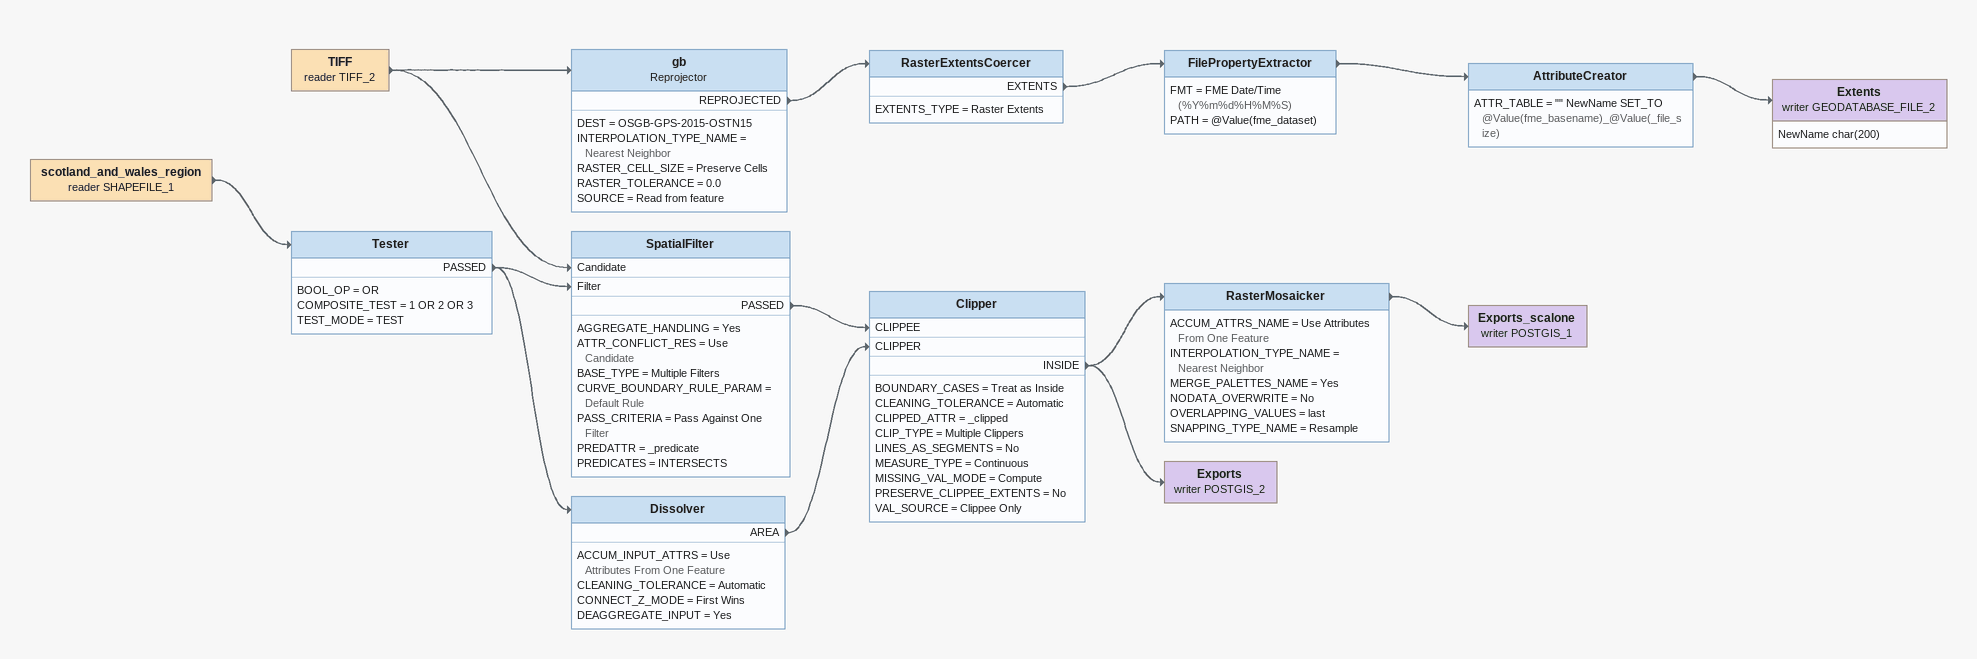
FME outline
scotland_and_wales_region (reader SHAPEFILE_1)
    -> Tester
Tester
    BOOL_OP = OR
    COMPOSITE_TEST = 1 OR 2 OR 3
    TEST_MODE = TEST
    PASSED -> SpatialFilter [Filter]
    PASSED -> Dissolver
Dissolver
    ACCUM_INPUT_ATTRS = Use Attributes From One Feature
    CLEANING_TOLERANCE = Automatic
    CONNECT_Z_MODE = First Wins
    DEAGGREGATE_INPUT = Yes
    AREA -> Clipper [CLIPPER]
TIFF (reader TIFF_2)
    -> gb
    -> SpatialFilter [Candidate]
gb: Reprojector
    DEST = OSGB-GPS-2015-OSTN15
    INTERPOLATION_TYPE_NAME = Nearest Neighbor
    RASTER_CELL_SIZE = Preserve Cells
    RASTER_TOLERANCE = 0.0
    SOURCE = Read from feature
    REPROJECTED -> RasterExtentsCoercer
RasterExtentsCoercer
    EXTENTS_TYPE = Raster Extents
    EXTENTS -> FilePropertyExtractor
FilePropertyExtractor
    FMT = FME Date/Time (%Y%m%d%H%M%S)
    PATH = @Value(fme_dataset)
    -> AttributeCreator
AttributeCreator
    ATTR_TABLE = "" NewName SET_TO @Value(fme_basename)_@Value(_file_size)
    -> Extents (writer GEODATABASE_FILE_2)
Extents (writer GEODATABASE_FILE_2)
    attributes: NewName char(200)
SpatialFilter
    AGGREGATE_HANDLING = Yes
    ATTR_CONFLICT_RES = Use Candidate
    BASE_TYPE = Multiple Filters
    CURVE_BOUNDARY_RULE_PARAM = Default Rule
    PASS_CRITERIA = Pass Against One Filter
    PREDATTR = _predicate
    PREDICATES = INTERSECTS
    PASSED -> Clipper [CLIPPEE]
Clipper
    BOUNDARY_CASES = Treat as Inside
    CLEANING_TOLERANCE = Automatic
    CLIPPED_ATTR = _clipped
    CLIP_TYPE = Multiple Clippers
    LINES_AS_SEGMENTS = No
    MEASURE_TYPE = Continuous
    MISSING_VAL_MODE = Compute
    PRESERVE_CLIPPEE_EXTENTS = No
    VAL_SOURCE = Clippee Only
    INSIDE -> RasterMosaicker
    INSIDE -> Exports (writer POSTGIS_2)
RasterMosaicker
    ACCUM_ATTRS_NAME = Use Attributes From One Feature
    INTERPOLATION_TYPE_NAME = Nearest Neighbor
    MERGE_PALETTES_NAME = Yes
    NODATA_OVERWRITE = No
    OVERLAPPING_VALUES = last
    SNAPPING_TYPE_NAME = Resample
    -> Exports_scalone (writer POSTGIS_1)
Exports_scalone (writer POSTGIS_1)
Exports (writer POSTGIS_2)
